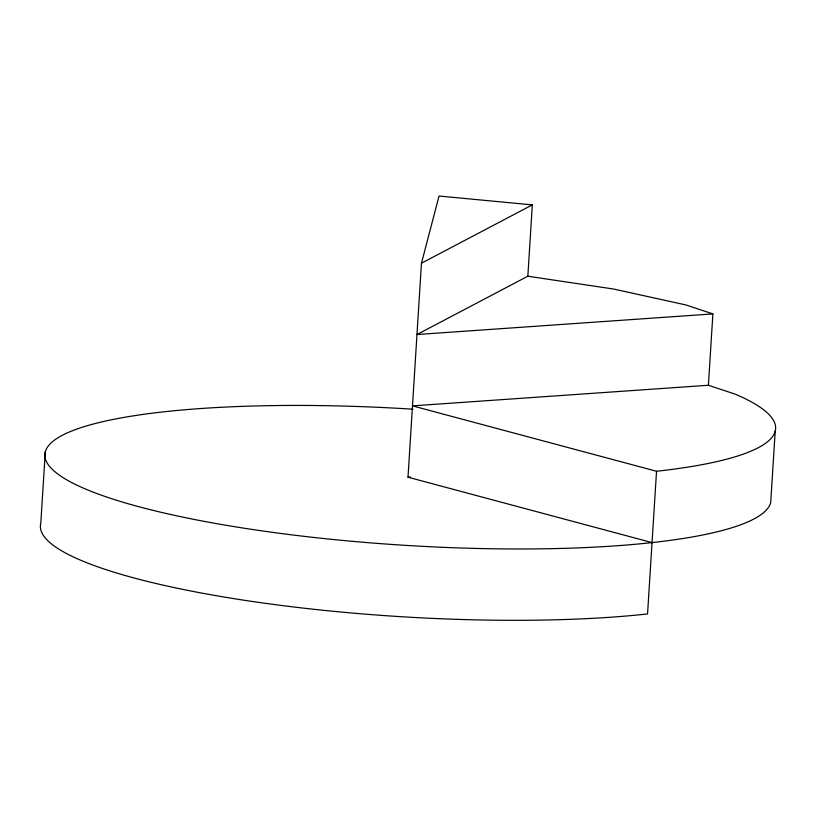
<?xml version="1.0" encoding="UTF-8"?>
<svg xmlns="http://www.w3.org/2000/svg" width="816" height="816" viewBox="0 0 816 816"><rect width="100%" height="100%" fill="white"/><g stroke="black" fill="none" stroke-linecap="round" stroke-linejoin="round"><path stroke-width="1.22" d="M45.288 451.88L40.8 523.219A363.834 68.177 3.6 0 0 248.462 600.892A363.834 68.177 3.6 0 0 647.557 613.938L656.533 471.26A363.834 68.177 3.6 0 0 735.4 394.22L708.4 385.254L412.488 405.868L656.533 471.26M652.045 542.599L408 477.207L421.464 263.191L439.049 196.034L532.328 204.877L527.84 276.216L416.976 334.529L712.888 313.915L708.4 385.254M775.2 431.195L770.712 502.523A363.834 68.177 3.6 0 1 394.607 544.649A363.834 68.177 3.6 0 1 44.982 453.441A363.834 68.177 3.6 0 1 413.008 409.204M421.464 263.191L532.328 204.877M408 477.207L410.54 477.023M527.84 276.216L613.561 289.027L685.889 304.949L712.888 313.915"/></g></svg>
